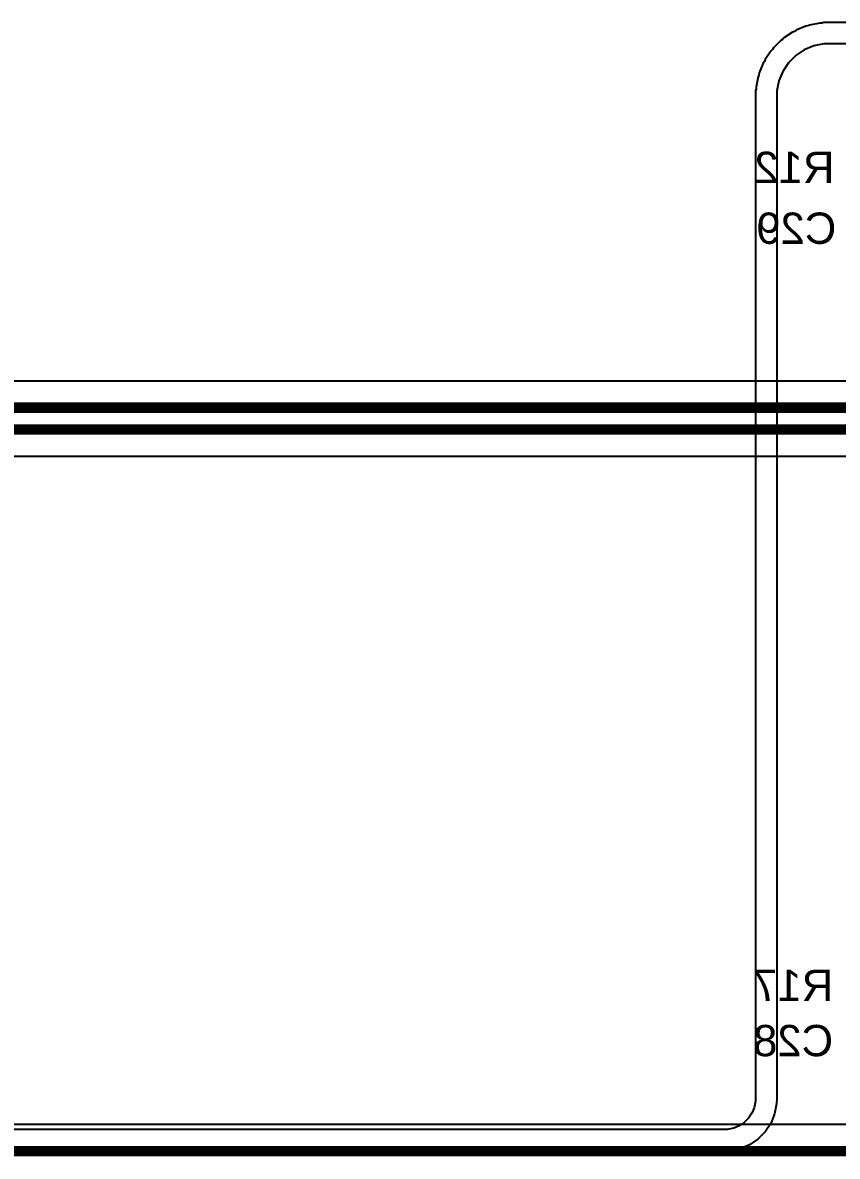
# Model space of a CAD drawing. Header units: inches. Extents: x 0 to 386, y 0 to 148.
# Drawn here: x 40.62 to 60.47, y 32.26 to 59.88 of the extents above; entities that cross this region are included whole.
import ezdxf

# ---------------------------------------------------------------- set-up
doc = ezdxf.new("R2010")
doc.units = ezdxf.units.IN
for name, color, linetype in [('Bottom Layer', 5, 'Continuous'), ('Bottom Overlay', 54, 'Continuous'), ('Top Layer', 1, 'Continuous')]:
    doc.layers.add(name, color=color, linetype=linetype)
doc.styles.add('Arial', font='', dxfattribs={"height": 0.2})
doc.styles.get('Arial').set_extended_font_data('Arial')

msp = doc.modelspace()

# ---------------------------------------------------------------- linework, layer by layer
at = {"layer": 'Bottom Layer'}
for p, q in [((61.572, 51.146), (23.123, 51.146)), ((23.095, 49.32), (61.57, 49.32)), ((112.51, 33.032), (22.987, 33.032))]:
    msp.add_line(p, q, dxfattribs=at)
for points in [[(23.123, 50.499, 0.254, 0.254, 0), (108.895, 50.499, 0.254, 0.254, 0)], [(23.038, 49.968, 0.254, 0.254, 0), (109.411, 49.968, 0.254, 0.254, 0)], [(22.987, 32.385, 0.254, 0.254, 0), (112.581, 32.385, 0.254, 0.254, 0)]]:
    msp.add_lwpolyline(points, format="xyseb", dxfattribs=at)
at = {"layer": 'Top Layer'}
for p, q in [((59.427, 59.665), (59.38, 59.646)), ((59.47, 59.694), (59.427, 59.665)), ((59.701, 59.79), (59.47, 59.694)), ((59.751, 59.799), (59.701, 59.79)), ((59.798, 59.819), (59.751, 59.799)), ((60.043, 59.868), (59.798, 59.819)), ((60.094, 59.868), (60.043, 59.868)), ((60.145, 59.878), (60.094, 59.868)), ((62.381, 59.878), (60.145, 59.878)), ((59.094, 59.443), (58.917, 59.266)), ((59.136, 59.471), (59.094, 59.443)), ((59.172, 59.507), (59.136, 59.471)), ((59.38, 59.646), (59.172, 59.507)), ((58.852, 59.187), (58.713, 58.979)), ((58.889, 59.223), (58.852, 59.187)), ((58.917, 59.266), (58.889, 59.223)), ((59.668, 59.215), (59.46, 59.076)), ((59.899, 59.311), (59.668, 59.215)), ((60.145, 59.36), (59.899, 59.311)), ((60.27, 59.36), (60.145, 59.36)), ((62.381, 59.36), (60.27, 59.36)), ((58.666, 58.89), (58.57, 58.658)), ((58.694, 58.932), (58.666, 58.89)), ((58.713, 58.979), (58.694, 58.932)), ((59.283, 58.899), (59.144, 58.691)), ((59.46, 59.076), (59.283, 58.899)), ((58.54, 58.561), (58.492, 58.316)), ((58.56, 58.608), (58.54, 58.561)), ((58.57, 58.658), (58.56, 58.608)), ((59.144, 58.691), (59.048, 58.46)), ((58.492, 58.316), (58.492, 58.265)), ((59.048, 58.46), (59, 58.215)), ((58.492, 58.265), (58.482, 58.215)), ((58.482, 58.215), (58.482, 58.09)), ((58.482, 58.09), (58.482, 58.09)), ((58.482, 58.09), (58.482, 33.672)), ((59, 58.215), (59, 58.09)), ((59, 58.09), (59, 58.09)), ((59, 58.09), (59, 33.66)), ((58.447, 33.442), (58.391, 33.306)), ((58.478, 33.599), (58.447, 33.442)), ((58.482, 33.672), (58.478, 33.599)), ((58.993, 33.535), (58.945, 33.291)), ((59, 33.66), (58.993, 33.535)), ((58.309, 33.184), (58.205, 33.08)), ((58.391, 33.306), (58.309, 33.184)), ((58.945, 33.291), (58.85, 33.061)), ((57.717, 32.908), (24.919, 32.908)), ((57.791, 32.911), (57.717, 32.908)), ((57.947, 32.942), (57.791, 32.911)), ((58.083, 32.999), (57.947, 32.942)), ((58.205, 33.08), (58.083, 32.999)), ((58.85, 33.061), (58.711, 32.854)), ((58.535, 32.678), (58.328, 32.54)), ((58.711, 32.854), (58.535, 32.678)), ((57.73, 32.39), (24.906, 32.39)), ((57.854, 32.396), (57.73, 32.39)), ((57.73, 32.39), (57.73, 32.39)), ((58.098, 32.444), (57.854, 32.396)), ((58.328, 32.54), (58.098, 32.444))]:
    msp.add_line(p, q, dxfattribs=at)

# ---------------------------------------------------------------- texts
at = {"layer": 'Bottom Overlay', "style": 'Arial', "text_generation_flag": 2}
for s, p in [('R12', (60.403, 55.973)), ('C29', (60.449, 54.489)), ('R17', (60.372, 36.043)), ('C28', (60.372, 34.697))]:
    msp.add_text(s, height=0.762, dxfattribs=at).set_placement(p)

doc.saveas('drawing.dxf')
